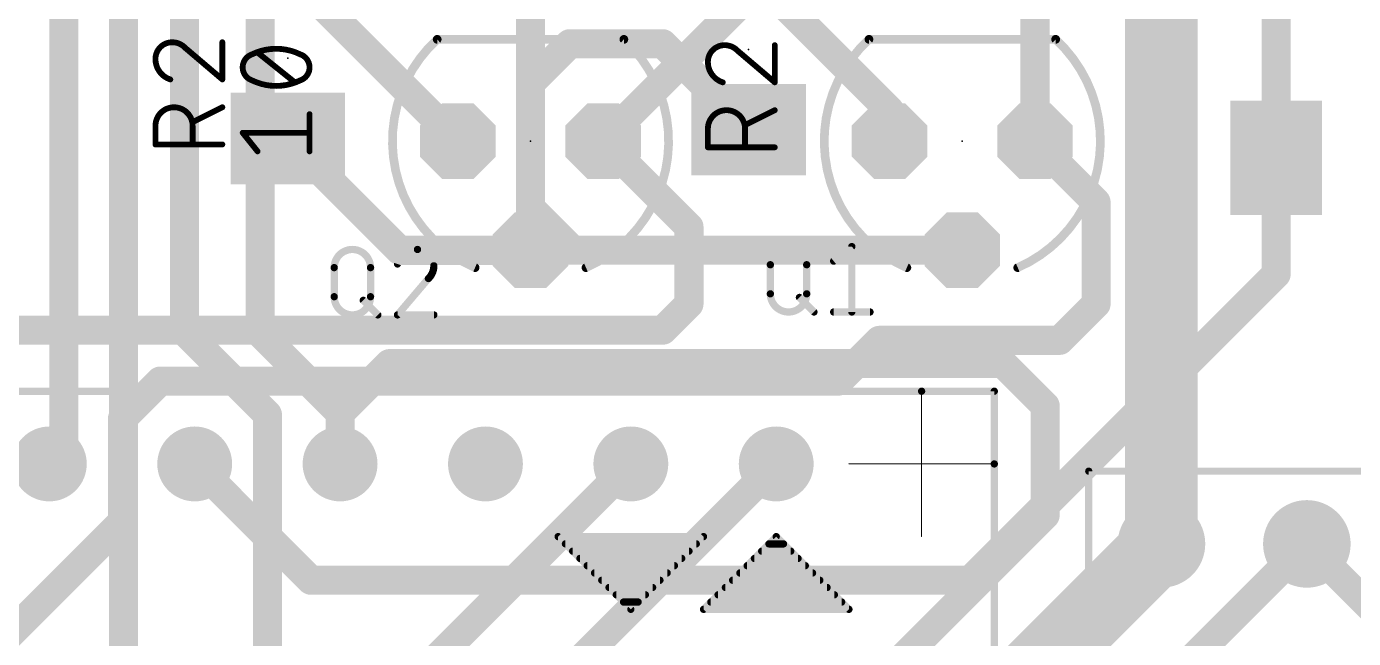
# Model space of a CAD drawing. Extents: x -0.1 to 95.8, y -0.3 to 95.8.
# Drawn here: x 30.08 to 53.27, y 71.37 to 82.06 of the extents above; entities that cross this region are included whole.
import ezdxf

# ---------------------------------------------------------------- set-up
doc = ezdxf.new("R2010")
doc.units = 0
for name, color, linetype in [('1', 12, 'CONTINUOUS'), ('16', 132, 'CONTINUOUS'), ('17', 110, 'CONTINUOUS'), ('21', 253, 'CONTINUOUS'), ('23', 53, 'CONTINUOUS'), ('25', 253, 'CONTINUOUS'), ('27', 253, 'CONTINUOUS')]:
    doc.layers.add(name, color=color, linetype=linetype)

# ---------------------------------------------------------------- blocks, each defined once
blk = doc.blocks.new('ROUNDP')
at = {"const_width": 0.5}
blk.add_lwpolyline([(0, -0.25, 1), (0, 0.25, 1), (0, -0.25)], format="xyb", dxfattribs=at)
blk = doc.blocks.new('OCTAGONP')
at = {"const_width": 0.5}
blk.add_lwpolyline([(-0.25, -0.1036), (-0.25, 0.1036), (-0.1036, 0.25), (0.1036, 0.25), (0.25, 0.1036), (0.25, -0.1036), (0.1036, -0.25), (-0.1036, -0.25), (-0.25, -0.1036), (-0.25, 0.1036)], dxfattribs=at)
blk = doc.blocks.new('RECT')
blk.add_solid([(-0.5, -0.5), (0.5, -0.5), (-0.5, 0.5), (0.5, 0.5)])

msp = doc.modelspace()

# ---------------------------------------------------------------- linework, layer by layer
at = {"layer": '1', "const_width": 0.508}
for points in [[(51.9146, 79.7687), (51.9146, 83.9246)], [(47.7012, 83.3979), (47.7012, 80.0608)], [(45.1612, 80.5972), (42.6974, 83.061)], [(37.6174, 80.0608), (34.7696, 82.9086)], [(38.8874, 81.0768), (39.5732, 81.7626)], [(39.5732, 81.7626), (41.1958, 81.7626)], [(41.1958, 81.7626), (42.6974, 80.261)], [(38.8874, 78.1558), (38.8874, 81.0768)], [(45.1612, 80.0608), (45.1612, 80.5972)], [(36.6014, 78.1528), (34.6456, 80.1086)], [(41.656, 78.5622), (40.1574, 80.0608)], [(48.768, 78.994), (47.7012, 80.0608)], [(51.9146, 79.7687), (51.9146, 77.7367)], [(48.768, 77.216), (48.768, 78.994)], [(41.656, 78.5622), (41.656, 77.216)], [(38.8844, 78.1528), (36.6014, 78.1528)], [(38.8874, 78.1558), (38.8844, 78.1528)], [(51.9146, 77.7367), (46.5679, 72.39)], [(41.1988, 76.7588), (41.656, 77.216)], [(48.133, 76.581), (48.768, 77.216)], [(28.2702, 76.7588), (41.1988, 76.7588)], [(44.2722, 75.8698), (44.9834, 76.581)], [(44.9834, 76.581), (48.133, 76.581)], [(31.7564, 75.2081), (32.4181, 75.8698)], [(32.4181, 75.8698), (44.2722, 75.8698)], [(31.7564, 73.4124), (31.7564, 75.2081)], [(33.02, 74.422), (35.052, 72.39)], [(27.94, 69.596), (31.7564, 73.4124)], [(46.5679, 72.39), (35.052, 72.39)]]:
    msp.add_lwpolyline(points, dxfattribs=at)
at = {"layer": '1', "const_width": 0.254}
for points in [[(39.5732, 81.8896, 1), (39.5732, 81.6356)], [(39.663, 81.6728, 1), (39.4834, 81.8524)], [(41.2856, 81.8524, 1), (41.106, 81.6728)], [(41.1958, 81.6356, 1), (41.1958, 81.8896)], [(39.0144, 81.0768, 1), (38.7604, 81.0768)], [(38.7976, 81.1666, 1), (38.9772, 80.987)], [(45.2882, 80.5972, 1), (45.0342, 80.5972)], [(45.0714, 80.5074, 1), (45.251, 80.687)], [(42.6076, 80.1712, 1), (42.7872, 80.3508)], [(34.7354, 80.1984, 1), (34.5558, 80.0188)], [(37.5276, 79.971, 1), (37.7072, 80.1506)], [(40.2472, 80.1506, 1), (40.0676, 79.971)], [(47.791, 80.1506, 1), (47.6114, 79.971)], [(45.0342, 80.0608, 1), (45.2882, 80.0608)], [(47.5742, 80.0608, 1), (47.8282, 80.0608)], [(52.0416, 79.7687, 1), (51.7876, 79.7687)], [(51.7876, 79.7687, 1), (52.0416, 79.7687)], [(48.895, 78.994, 1), (48.641, 78.994)], [(48.6782, 78.9042, 1), (48.8578, 79.0838)], [(41.783, 78.5622, 1), (41.529, 78.5622)], [(41.5662, 78.4724, 1), (41.7458, 78.652)], [(36.6014, 78.2798, 1), (36.6014, 78.0258)], [(36.5116, 78.063, 1), (36.6912, 78.2426)], [(38.7946, 78.2426, 1), (38.9742, 78.063)], [(38.9772, 78.066, 1), (38.7976, 78.2456)], [(38.8844, 78.0258, 1), (38.8844, 78.2798)], [(38.7604, 78.1558, 1), (39.0144, 78.1558)], [(52.0044, 77.6469, 1), (51.8248, 77.8265)], [(51.7876, 77.7367, 1), (52.0416, 77.7367)], [(41.7458, 77.1262, 1), (41.5662, 77.3058)], [(48.8578, 77.1262, 1), (48.6782, 77.3058)], [(41.529, 77.216, 1), (41.783, 77.216)], [(48.641, 77.216, 1), (48.895, 77.216)], [(41.109, 76.8486, 1), (41.2886, 76.669)], [(41.1988, 76.6318, 1), (41.1988, 76.8858)], [(44.9834, 76.708, 1), (44.9834, 76.454)], [(45.0732, 76.4912, 1), (44.8936, 76.6708)], [(48.0432, 76.6708, 1), (48.2228, 76.4912)], [(48.133, 76.454, 1), (48.133, 76.708)], [(32.4181, 75.9968, 1), (32.4181, 75.7428)], [(32.5079, 75.78, 1), (32.3283, 75.9596)], [(44.1824, 75.9596, 1), (44.362, 75.78)], [(44.2722, 75.7428, 1), (44.2722, 75.9968)], [(31.8834, 75.2081, 1), (31.6294, 75.2081)], [(31.6666, 75.2979, 1), (31.8462, 75.1183)], [(33.1098, 74.5118, 1), (32.9302, 74.3322)], [(31.6294, 73.4124, 1), (31.8834, 73.4124)], [(31.8462, 73.3226, 1), (31.6666, 73.5022)], [(35.052, 72.517, 1), (35.052, 72.263)], [(34.9622, 72.3002, 1), (35.1418, 72.4798)], [(46.4781, 72.4798, 1), (46.6577, 72.3002)], [(46.5679, 72.263, 1), (46.5679, 72.517)]]:
    msp.add_lwpolyline(points, format="xyb", dxfattribs=at)
at = {"layer": '16'}
for points, const_width in [([(34.163, 76.708), (34.163, 88.9)], 0.508), ([(32.8422, 87.6808), (32.8422, 76.7334)], 0.508), ([(38.8874, 86.7156), (38.8874, 78.9178)], 0.508), ([(49.911, 73.025), (49.911, 86.36)], 1.27), ([(31.7754, 60.4774), (31.7754, 86.0905)], 0.508), ([(30.734, 85.471), (30.734, 74.676)], 0.508), ([(40.1574, 80.0608), (43.4086, 83.312)], 0.508), ([(38.8874, 78.8924), (38.8874, 78.9178)], 0.508), ([(38.8874, 78.8924), (38.8874, 78.1558)], 0.508), ([(39.624, 78.1558), (38.8874, 78.8924)], 0.508), ([(39.624, 78.1558), (38.8874, 78.1558)], 0.508), ([(46.4312, 78.1558), (39.624, 78.1558)], 0.508), ([(32.8422, 76.7334), (34.29, 75.2856)], 0.508), ([(35.56, 75.311), (34.163, 76.708)], 0.508), ([(35.56, 75.311), (36.4236, 76.1746)], 0.508), ([(36.4236, 76.1746), (47.1424, 76.1746)], 0.508), ([(47.1424, 76.1746), (47.879, 75.438)], 0.508), ([(47.879, 73.5277), (47.879, 75.438)], 0.508), ([(34.29, 75.2856), (34.29, 60.452)], 0.508), ([(35.56, 74.422), (35.56, 75.311)], 0.508), ([(30.48, 74.422), (30.734, 74.676)], 0.508), ([(36.83, 70.612), (40.64, 74.422)], 0.508), ([(39.3192, 70.5612), (43.18, 74.422)], 0.508), ([(40.64, 66.2887), (47.879, 73.5277)], 0.508), ([(43.18, 66.294), (49.911, 73.025)], 1.27), ([(47.879, 68.453), (52.451, 73.025)], 0.508), ([(52.451, 73.025), (54.356, 71.12)], 0.508)]:
    msp.add_lwpolyline(points, dxfattribs=dict(at, const_width=const_width))
for points, const_width in [([(40.0676, 80.1506, 1), (40.2472, 79.971)], 0.254), ([(39.0144, 78.9178, 1), (38.7604, 78.9178)], 0.254), ([(39.0144, 78.8924, 1), (38.7604, 78.8924)], 0.254), ([(38.9772, 78.9822, 1), (38.7976, 78.8026)], 0.254), ([(38.7604, 78.9178, 1), (39.0144, 78.9178)], 0.254), ([(38.7604, 78.8924, 1), (39.0144, 78.8924)], 0.254), ([(38.8874, 78.2828, 1), (38.8874, 78.0288)], 0.254), ([(39.624, 78.2828, 1), (39.624, 78.0288)], 0.254), ([(39.5342, 78.066, 1), (39.7138, 78.2456)], 0.254), ([(39.624, 78.0288, 1), (39.624, 78.2828)], 0.254), ([(46.4312, 78.0288, 1), (46.4312, 78.2828)], 0.254), ([(38.7604, 78.1558, 1), (39.0144, 78.1558)], 0.254), ([(32.932, 76.8232, 1), (32.7524, 76.6436)], 0.254), ([(32.7152, 76.7334, 1), (32.9692, 76.7334)], 0.254), ([(34.2528, 76.7978, 1), (34.0732, 76.6182)], 0.254), ([(34.036, 76.708, 1), (34.29, 76.708)], 0.254), ([(36.4236, 76.3016, 1), (36.4236, 76.0476)], 0.254), ([(36.5134, 76.0848, 1), (36.3338, 76.2644)], 0.254), ([(47.2322, 76.2644, 1), (47.0526, 76.0848)], 0.254), ([(47.1424, 76.0476, 1), (47.1424, 76.3016)], 0.254), ([(48.006, 75.438, 1), (47.752, 75.438)], 0.254), ([(47.7892, 75.3482, 1), (47.9688, 75.5278)], 0.254), ([(34.417, 75.2856, 1), (34.163, 75.2856)], 0.254), ([(34.2002, 75.1958, 1), (34.3798, 75.3754)], 0.254), ([(35.687, 75.311, 1), (35.433, 75.311)], 0.254), ([(35.4702, 75.4008, 1), (35.6498, 75.2212)], 0.254), ([(35.4702, 75.2212, 1), (35.6498, 75.4008)], 0.254), ([(30.8238, 74.5862, 1), (30.6442, 74.7658)], 0.254), ([(30.607, 74.676, 1), (30.861, 74.676)], 0.254), ([(40.7298, 74.3322, 1), (40.5502, 74.5118)], 0.254), ([(43.2698, 74.3322, 1), (43.0902, 74.5118)], 0.254), ([(30.3902, 74.5118, 1), (30.5698, 74.3322)], 0.254), ([(35.433, 74.422, 1), (35.687, 74.422)], 0.254), ([(47.9688, 73.4379, 1), (47.7892, 73.6175)], 0.254), ([(47.752, 73.5277, 1), (48.006, 73.5277)], 0.254), ([(50.1355, 72.8005, 1), (49.6865, 73.2495)], 0.635), ([(49.5935, 73.025, 1), (50.2285, 73.025)], 0.635), ([(52.5408, 73.1148, 1), (52.3612, 72.9352)], 0.254), ([(52.5408, 72.9352, 1), (52.3612, 73.1148)], 0.254)]:
    msp.add_lwpolyline(points, format="xyb", dxfattribs=dict(at, const_width=const_width))
at = {"layer": '21'}
for points, const_width in [([(37.2564, 81.8388, 0.5417), (37.9185, 77.851)], 0.1524), ([(37.2564, 81.8769, 1), (37.2564, 81.8007)], 0.0762), ([(37.2822, 81.8107, 1), (37.2306, 81.8669)], 0.0762), ([(39.8563, 77.851, 0.5417), (40.5184, 81.8388)], 0.1524), ([(40.5442, 81.8669, 1), (40.4926, 81.8107)], 0.0762), ([(40.5184, 81.8007, 1), (40.5184, 81.8769)], 0.0762), ([(44.8002, 81.8388, 0.5417), (45.4623, 77.851)], 0.1524), ([(44.8002, 81.8769, 1), (44.8002, 81.8007)], 0.0762), ([(44.826, 81.8107, 1), (44.7744, 81.8669)], 0.0762), ([(47.4001, 77.851, 0.5417), (48.0622, 81.8388)], 0.1524), ([(48.088, 81.8669, 1), (48.0364, 81.8107)], 0.0762), ([(48.0622, 81.8007, 1), (48.0622, 81.8769)], 0.0762), ([(37.9032, 77.8161, 1), (37.9338, 77.8859)], 0.0762), ([(39.841, 77.8859, 1), (39.8716, 77.8161)], 0.0762), ([(45.447, 77.8161, 1), (45.4776, 77.8859)], 0.0762), ([(47.3848, 77.8859, 1), (47.4154, 77.8161)], 0.0762), ([(45.72, 75.7238, 1), (45.72, 75.6603)], 0.0635), ([(45.72, 75.6603, 1), (45.72, 75.7238)], 0.0635), ([(45.724, 75.692, 1), (45.716, 75.692)], 0.0079), ([(47.0218, 75.692, 1), (46.9582, 75.692)], 0.0635), ([(46.99, 75.6603, 1), (46.99, 75.7238)], 0.0635), ([(44.45, 74.426, 1), (44.45, 74.418)], 0.0079), ([(47.0218, 74.422, 1), (46.9582, 74.422)], 0.0635), ([(46.9582, 74.422, 1), (47.0218, 74.422)], 0.0635), ([(46.99, 74.418, 1), (46.99, 74.426)], 0.0079), ([(48.641, 74.3268, 1), (48.641, 74.2632)], 0.0635), ([(48.6728, 74.295, 1), (48.6093, 74.295)], 0.0635), ([(39.37, 73.1838, 1), (39.37, 73.1202)], 0.0635), ([(39.3925, 73.1745, 1), (39.3475, 73.1295)], 0.0635), ([(39.497, 73.0568, 1), (39.497, 72.9933)], 0.0635), ([(41.783, 72.9933, 1), (41.783, 73.0568)], 0.0635), ([(41.9325, 73.1295, 1), (41.8875, 73.1745)], 0.0635), ([(41.91, 73.1202, 1), (41.91, 73.1838)], 0.0635), ([(43.053, 73.0568, 1), (43.053, 72.9933)], 0.0635), ([(43.2025, 73.1745, 1), (43.1575, 73.1295)], 0.0635), ([(43.2025, 73.1295, 1), (43.1575, 73.1745)], 0.0635), ([(43.307, 72.9933, 1), (43.307, 73.0568)], 0.0635), ([(45.716, 73.152, 1), (45.724, 73.152)], 0.0079), ([(39.624, 72.9298, 1), (39.624, 72.8663)], 0.0635), ([(39.751, 72.8028, 1), (39.751, 72.7392)], 0.0635), ([(41.529, 72.7392, 1), (41.529, 72.8028)], 0.0635), ([(41.656, 72.8663, 1), (41.656, 72.9298)], 0.0635), ([(42.799, 72.8028, 1), (42.799, 72.7392)], 0.0635), ([(42.926, 72.9298, 1), (42.926, 72.8663)], 0.0635), ([(43.434, 72.8663, 1), (43.434, 72.9298)], 0.0635), ([(43.561, 72.7392, 1), (43.561, 72.8028)], 0.0635), ([(39.878, 72.6758, 1), (39.878, 72.6123)], 0.0635), ([(40.005, 72.5488, 1), (40.005, 72.4853)], 0.0635), ([(41.275, 72.4853, 1), (41.275, 72.5488)], 0.0635), ([(41.402, 72.6123, 1), (41.402, 72.6758)], 0.0635), ([(42.545, 72.5488, 1), (42.545, 72.4853)], 0.0635), ([(42.672, 72.6758, 1), (42.672, 72.6123)], 0.0635), ([(43.688, 72.6123, 1), (43.688, 72.6758)], 0.0635), ([(43.815, 72.4853, 1), (43.815, 72.5488)], 0.0635), ([(40.132, 72.4218, 1), (40.132, 72.3582)], 0.0635), ([(41.148, 72.3582, 1), (41.148, 72.4218)], 0.0635), ([(42.418, 72.4218, 1), (42.418, 72.3582)], 0.0635), ([(43.942, 72.3582, 1), (43.942, 72.4218)], 0.0635), ([(40.259, 72.2948, 1), (40.259, 72.2313)], 0.0635), ([(40.386, 72.1678, 1), (40.386, 72.1043)], 0.0635), ([(40.894, 72.1043, 1), (40.894, 72.1678)], 0.0635), ([(41.021, 72.2313, 1), (41.021, 72.2948)], 0.0635), ([(42.164, 72.1678, 1), (42.164, 72.1043)], 0.0635), ([(42.291, 72.2948, 1), (42.291, 72.2313)], 0.0635), ([(44.069, 72.2313, 1), (44.069, 72.2948)], 0.0635), ([(44.196, 72.1043, 1), (44.196, 72.1678)], 0.0635), ([(40.513, 72.0408, 1), (40.513, 71.9772)], 0.0635), ([(40.6175, 71.9045, 1), (40.6625, 71.8595)], 0.0635), ([(40.6175, 71.8595, 1), (40.6625, 71.9045)], 0.0635), ([(40.767, 71.9772, 1), (40.767, 72.0408)], 0.0635), ([(41.8875, 71.9045, 1), (41.9325, 71.8595)], 0.0635), ([(41.91, 71.9138, 1), (41.91, 71.8503)], 0.0635), ([(41.91, 71.9138, 1), (41.91, 71.8503)], 0.0635), ([(42.037, 72.0408, 1), (42.037, 71.9772)], 0.0635), ([(44.323, 71.9772, 1), (44.323, 72.0408)], 0.0635), ([(44.4275, 71.8595, 1), (44.4725, 71.9045)], 0.0635), ([(44.45, 71.8503, 1), (44.45, 71.9138)], 0.0635), ([(44.45, 71.8503, 1), (44.45, 71.9138)], 0.0635)]:
    msp.add_lwpolyline(points, format="xyb", dxfattribs=dict(at, const_width=const_width))
for points, const_width in [([(40.5184, 81.8388), (37.2564, 81.8388)], 0.1524), ([(48.0622, 81.8388), (44.8002, 81.8388)], 0.1524), ([(3.81, 75.692), (45.72, 75.692)], 0.127), ([(45.72, 75.692), (46.99, 75.692)], 0.127), ([(45.72, 73.152), (45.72, 75.692)], 0.0159), ([(46.99, 75.692), (46.99, 74.422)], 0.127), ([(44.45, 74.422), (46.99, 74.422)], 0.0159), ([(46.99, 74.422), (46.99, 70.612)], 0.127), ([(48.641, 59.055), (48.641, 74.295)], 0.127), ([(48.641, 74.295), (68.961, 74.295)], 0.127), ([(41.91, 73.152), (39.37, 73.152)], 0.127), ([(39.37, 73.152), (40.64, 71.882)], 0.127), ([(39.497, 73.025), (41.783, 73.025)], 0.127), ([(40.64, 71.882), (41.91, 73.152)], 0.127), ([(43.18, 73.152), (41.91, 71.882)], 0.127), ([(43.053, 73.025), (43.307, 73.025)], 0.127), ([(44.45, 71.882), (43.18, 73.152)], 0.127), ([(39.624, 72.898), (41.656, 72.898)], 0.127), ([(39.751, 72.771), (41.529, 72.771)], 0.127), ([(42.799, 72.771), (43.561, 72.771)], 0.127), ([(42.926, 72.898), (43.434, 72.898)], 0.127), ([(39.878, 72.644), (41.402, 72.644)], 0.127), ([(40.005, 72.517), (41.275, 72.517)], 0.127), ([(42.545, 72.517), (43.815, 72.517)], 0.127), ([(42.672, 72.644), (43.688, 72.644)], 0.127), ([(40.132, 72.39), (41.148, 72.39)], 0.127), ([(42.418, 72.39), (43.942, 72.39)], 0.127), ([(40.259, 72.263), (41.021, 72.263)], 0.127), ([(40.386, 72.136), (40.894, 72.136)], 0.127), ([(42.164, 72.136), (44.196, 72.136)], 0.127), ([(42.291, 72.263), (44.069, 72.263)], 0.127), ([(40.513, 72.009), (40.767, 72.009)], 0.127), ([(41.91, 71.882), (44.45, 71.882)], 0.127), ([(41.91, 71.882), (44.45, 71.882)], 0.127), ([(42.037, 72.009), (44.323, 72.009)], 0.127)]:
    msp.add_lwpolyline(points, dxfattribs=dict(at, const_width=const_width))
at = {"layer": '23'}
for p in [(42.6974, 81.661), (34.6456, 81.5086), (38.8874, 80.0608), (46.4312, 80.0608)]:
    msp.add_point(p, dxfattribs=at)
at = {"layer": '25'}
for points, const_width in [([(32.6263, 81.788, 0.4142), (32.3342, 81.4959)], 0.1016), ([(32.8535, 81.6906, 0.2053), (32.6263, 81.788)], 0.1016), ([(32.6263, 81.8134, 1), (32.6263, 81.7626)], 0.0508), ([(32.6263, 81.7626, 1), (32.6263, 81.8134)], 0.0508), ([(33.528, 81.788, 1), (33.4772, 81.788)], 0.0508), ([(32.8699, 81.71, 1), (32.837, 81.6713)], 0.0508), ([(32.8351, 81.6731, 1), (32.8719, 81.7082)], 0.0508), ([(42.2783, 81.7372, 0.4142), (41.9862, 81.4451)], 0.1016), ([(42.5055, 81.6398, 0.2053), (42.2783, 81.7372)], 0.1016), ([(42.2783, 81.7626, 1), (42.2783, 81.7118)], 0.0508), ([(42.2783, 81.7118, 1), (42.2783, 81.7626)], 0.0508), ([(42.5219, 81.6592, 1), (42.489, 81.6205)], 0.0508), ([(42.4871, 81.6223, 1), (42.5239, 81.6574)], 0.0508), ([(43.18, 81.7372, 1), (43.1292, 81.7372)], 0.0508), ([(32.3342, 81.4959, 0.3252), (32.5938, 81.1389)], 0.1016), ([(32.3596, 81.4959, 1), (32.3088, 81.4959)], 0.0508), ([(32.3088, 81.4959, 1), (32.3596, 81.4959)], 0.0508), ([(41.9862, 81.4451, 0.3252), (42.2458, 81.0881)], 0.1016), ([(42.0116, 81.4451, 1), (41.9608, 81.4451)], 0.0508), ([(41.9608, 81.4451, 1), (42.0116, 81.4451)], 0.0508), ([(32.586, 81.1147, 1), (32.6017, 81.1631)], 0.0508), ([(33.4772, 81.1389, 1), (33.528, 81.1389)], 0.0508), ([(33.4861, 81.1195, 1), (33.5191, 81.1582)], 0.0508), ([(42.238, 81.0639, 1), (42.2537, 81.1123)], 0.0508), ([(43.1292, 81.0881, 1), (43.18, 81.0881)], 0.0508), ([(43.1381, 81.0687, 1), (43.1711, 81.1074)], 0.0508), ([(32.9833, 80.3278, 1), (32.3342, 80.3278)], 0.1016), ([(33.514, 80.6297, 1), (33.4912, 80.6751)], 0.0508), ([(42.6353, 80.277, 1), (41.9862, 80.277)], 0.1016), ([(43.166, 80.5789, 1), (43.1432, 80.6243)], 0.0508), ([(32.3596, 80.3278, 1), (32.3088, 80.3278)], 0.0508), ([(32.3088, 80.3278, 1), (32.3596, 80.3278)], 0.0508), ([(33.0087, 80.3278, 1), (32.9579, 80.3278)], 0.0508), ([(32.9579, 80.3278, 1), (33.0087, 80.3278)], 0.0508), ([(32.972, 80.4154, 1), (32.9947, 80.37)], 0.0508), ([(42.0116, 80.277, 1), (41.9608, 80.277)], 0.0508), ([(41.9608, 80.277, 1), (42.0116, 80.277)], 0.0508), ([(42.6607, 80.277, 1), (42.6099, 80.277)], 0.0508), ([(42.6099, 80.277, 1), (42.6607, 80.277)], 0.0508), ([(42.624, 80.3646, 1), (42.6467, 80.3192)], 0.0508), ([(32.3342, 80.0287, 1), (32.3342, 79.9779)], 0.0508), ([(32.3088, 80.0033, 1), (32.3596, 80.0033)], 0.0508), ([(32.9579, 80.0033, 1), (33.0087, 80.0033)], 0.0508), ([(33.5026, 79.9779, 1), (33.5026, 80.0287)], 0.0508), ([(41.9862, 79.9779, 1), (41.9862, 79.9271)], 0.0508), ([(43.1546, 79.9271, 1), (43.1546, 79.9779)], 0.0508), ([(41.9608, 79.9525, 1), (42.0116, 79.9525)], 0.0508), ([(42.6099, 79.9525, 1), (42.6607, 79.9525)], 0.0508), ([(36.0922, 77.851, 1), (35.4572, 77.851)], 0.127), ([(36.9126, 78.1685, 0.3252), (36.5633, 77.9145)], 0.127), ([(36.9126, 78.2003, 1), (36.9126, 78.1368)], 0.0635), ([(37.1983, 77.8828, 0.4142), (36.9126, 78.1685)], 0.127), ([(36.9125, 78.1368, 1), (36.9126, 78.2003)], 0.0635), ([(43.7122, 77.9018, 1), (43.0772, 77.9018)], 0.127), ([(44.5326, 78.2193, 1), (44.4691, 78.2193)], 0.0635), ([(44.5206, 78.1945, 1), (44.481, 78.2441)], 0.0635), ([(35.489, 77.851, 1), (35.4255, 77.851)], 0.0635), ([(36.124, 77.851, 1), (36.0605, 77.851)], 0.0635), ([(36.5331, 77.9243, 1), (36.5935, 77.9047)], 0.0635), ([(37.1031, 77.6605, 0.2053), (37.1983, 77.8828)], 0.127), ([(37.23, 77.8828, 1), (37.1666, 77.8827)], 0.0635), ([(37.1666, 77.8828, 1), (37.2301, 77.8828)], 0.0635), ([(43.109, 77.9018, 1), (43.0455, 77.9018)], 0.0635), ([(43.0455, 77.9018, 1), (43.109, 77.9018)], 0.0635), ([(43.744, 77.9018, 1), (43.6805, 77.9018)], 0.0635), ([(43.6805, 77.9018, 1), (43.744, 77.9018)], 0.0635), ([(44.1635, 77.9901, 1), (44.2031, 77.9405)], 0.0635), ([(35.4255, 77.851, 1), (35.489, 77.851)], 0.0635), ([(36.0605, 77.851, 1), (36.124, 77.851)], 0.0635), ([(37.0812, 77.6835, 1), (37.1249, 77.6375)], 0.0635), ([(37.1272, 77.6399, 1), (37.0789, 77.6811)], 0.0635), ([(43.0772, 77.3938, 1), (43.7122, 77.3938)], 0.127), ([(43.109, 77.3938, 1), (43.0455, 77.3938)], 0.0635), ([(43.744, 77.3938, 1), (43.6805, 77.3938)], 0.0635), ([(35.4572, 77.343, 1), (36.0922, 77.343)], 0.127), ([(35.489, 77.343, 1), (35.4255, 77.343)], 0.0635), ([(35.4255, 77.343, 1), (35.489, 77.343)], 0.0635), ([(35.9877, 77.302, 1), (35.9428, 77.257)], 0.0635), ([(36.124, 77.343, 1), (36.0605, 77.343)], 0.0635), ([(36.0605, 77.343, 1), (36.124, 77.343)], 0.0635), ([(43.0455, 77.3938, 1), (43.109, 77.3938)], 0.0635), ([(43.6077, 77.3528, 1), (43.5628, 77.3078)], 0.0635), ([(43.6805, 77.3938, 1), (43.744, 77.3938)], 0.0635), ([(36.1968, 77.003, 1), (36.2417, 77.048)], 0.0635), ([(36.5633, 77.0573, 1), (36.5633, 76.9938)], 0.0635), ([(36.5391, 77.0461, 1), (36.5875, 77.0049)], 0.0635), ([(37.1983, 76.9938, 1), (37.1983, 77.0573)], 0.0635), ([(43.8168, 77.0538, 1), (43.8617, 77.0988)], 0.0635), ([(44.1833, 77.1081, 1), (44.1833, 77.0446)], 0.0635), ([(44.4691, 77.0763, 1), (44.5326, 77.0763)], 0.0635), ([(44.8183, 77.0446, 1), (44.8183, 77.1081)], 0.0635)]:
    msp.add_lwpolyline(points, format="xyb", dxfattribs=dict(at, const_width=const_width))
for points, const_width in [([(33.5026, 81.1389), (33.5026, 81.788)], 0.1016), ([(32.8535, 81.6906), (33.5026, 81.1389)], 0.1016), ([(42.5055, 81.6398), (43.1546, 81.0881)], 0.1016), ([(43.1546, 81.0881), (43.1546, 81.7372)], 0.1016), ([(33.5026, 80.6524), (32.9833, 80.3927)], 0.1016), ([(43.1546, 80.6016), (42.6353, 80.3419)], 0.1016), ([(32.3342, 80.0033), (32.3342, 80.3278)], 0.1016), ([(32.9833, 80.3278), (32.9833, 80.0033)], 0.1016), ([(41.9862, 79.9525), (41.9862, 80.277)], 0.1016), ([(42.6353, 80.277), (42.6353, 79.9525)], 0.1016), ([(33.5026, 80.0033), (32.3342, 80.0033)], 0.1016), ([(43.1546, 79.9525), (41.9862, 79.9525)], 0.1016), ([(44.1833, 77.9653), (44.5008, 78.2193)], 0.127), ([(44.5008, 78.2193), (44.5008, 77.0763)], 0.127), ([(35.4572, 77.343), (35.4572, 77.851)], 0.127), ([(36.0922, 77.851), (36.0922, 77.343)], 0.127), ([(43.0772, 77.3938), (43.0772, 77.9018)], 0.127), ([(43.7122, 77.9018), (43.7122, 77.3938)], 0.127), ([(37.1031, 77.6605), (36.5633, 77.0255)], 0.127), ([(35.9652, 77.2795), (36.2192, 77.0255)], 0.127), ([(43.5852, 77.3303), (43.8392, 77.0763)], 0.127), ([(36.5633, 77.0255), (37.1983, 77.0255)], 0.127), ([(44.1833, 77.0763), (44.8183, 77.0763)], 0.127)]:
    msp.add_lwpolyline(points, dxfattribs=dict(at, const_width=const_width))
at = {"layer": '27'}
for points, const_width in [([(34.0205, 81.5769, 0.3205), (33.8582, 81.3497)], 0.1016), ([(34.4424, 81.6743, 0.1139), (34.0205, 81.5769)], 0.1016), ([(34.0093, 81.5997, 1), (34.0316, 81.5541)], 0.0508), ([(34.0287, 81.5529, 1), (34.0122, 81.6009)], 0.0508), ([(34.1337, 81.6292, 1), (34.102, 81.5895)], 0.0508), ([(34.8643, 81.5769, 0.1139), (34.4424, 81.6743)], 0.1016), ([(34.4424, 81.6997, 1), (34.4424, 81.6489)], 0.0508), ([(34.4424, 81.6489, 1), (34.4424, 81.6997)], 0.0508), ([(35.0266, 81.3497, 0.3205), (34.8643, 81.5769)], 0.1016), ([(34.8726, 81.6009, 1), (34.8561, 81.5529)], 0.0508), ([(34.8532, 81.5541, 1), (34.8755, 81.5997)], 0.0508), ([(33.8582, 81.3497, 0.3205), (34.0205, 81.1225)], 0.1016), ([(33.8836, 81.3497, 1), (33.8328, 81.3497)], 0.0508), ([(33.8328, 81.3497, 1), (33.8836, 81.3497)], 0.0508), ([(34.8643, 81.1225, 0.3205), (35.0266, 81.3497)], 0.1016), ([(35.052, 81.3497, 1), (35.0012, 81.3497)], 0.0508), ([(35.0012, 81.3497, 1), (35.052, 81.3497)], 0.0508), ([(34.0316, 81.1454, 1), (34.0093, 81.0997)], 0.0508), ([(34.0205, 81.1225, 0.1139), (34.4424, 81.0252)], 0.1016), ([(34.0122, 81.0985, 1), (34.0287, 81.1465)], 0.0508), ([(34.4424, 81.0252, 0.1139), (34.8643, 81.1225)], 0.1016), ([(34.8561, 81.1465, 1), (34.8726, 81.0985)], 0.0508), ([(34.8755, 81.0997, 1), (34.8532, 81.1454)], 0.0508), ([(34.4424, 81.0506, 1), (34.4424, 80.9998)], 0.0508), ([(34.4424, 80.9998, 1), (34.4424, 81.0506)], 0.0508), ([(34.7511, 81.0702, 1), (34.7828, 81.1099)], 0.0508), ([(35.052, 80.5313, 1), (35.0012, 80.5313)], 0.0508), ([(33.878, 80.2226, 1), (33.8384, 80.1908)], 0.0508), ([(33.8582, 80.2321, 1), (33.8582, 80.1813)], 0.0508), ([(35.0266, 80.1813, 1), (35.0266, 80.2321)], 0.0508), ([(34.098, 79.8663, 1), (34.1377, 79.898)], 0.0508), ([(35.0012, 79.8822, 1), (35.052, 79.8822)], 0.0508)]:
    msp.add_lwpolyline(points, format="xyb", dxfattribs=dict(at, const_width=const_width))
at = {"layer": '27', "const_width": 0.1016}
for points in [[(34.767, 81.0901), (34.1178, 81.6094)], [(35.0266, 79.8822), (35.0266, 80.5313)], [(34.1178, 79.8822), (33.8582, 80.2067)], [(33.8582, 80.2067), (35.0266, 80.2067)]]:
    msp.add_lwpolyline(points, dxfattribs=at)

# ---------------------------------------------------------------- block references
at = {"layer": '1', "xscale": 1.6, "yscale": 2}
for p, rotation in [((42.6974, 80.261), 270), ((34.6456, 80.1086), 270), ((51.9146, 79.7687), 180)]:
    msp.add_blockref('RECT', p, dxfattribs=dict(at, rotation=rotation))
at = {"layer": '17'}
for name, p, xscale, yscale, rotation in [('OCTAGONP', (37.6174, 80.0608), 1.3208, 1.3208, 180), ('OCTAGONP', (37.6174, 80.0608), 1.3208, 1.3208, 180), ('OCTAGONP', (40.1574, 80.0608), 1.3208, 1.3208, 180), ('OCTAGONP', (40.1574, 80.0608), 1.3208, 1.3208, 180), ('OCTAGONP', (45.1612, 80.0608), 1.3208, 1.3208, 180), ('OCTAGONP', (45.1612, 80.0608), 1.3208, 1.3208, 180), ('OCTAGONP', (47.7012, 80.0608), 1.3208, 1.3208, 180), ('OCTAGONP', (47.7012, 80.0608), 1.3208, 1.3208, 180), ('OCTAGONP', (38.8874, 78.1558), 1.3208, 1.3208, 180), ('OCTAGONP', (38.8874, 78.1558), 1.3208, 1.3208, 180), ('OCTAGONP', (46.4312, 78.1558), 1.3208, 1.3208, 180), ('OCTAGONP', (46.4312, 78.1558), 1.3208, 1.3208, 180), ('ROUNDP', (49.911, 73.025), 1.53, 1.53, 270), ('ROUNDP', (49.911, 73.025), 1.53, 1.53, 270), ('ROUNDP', (52.451, 73.025), 1.53, 1.53, 270), ('ROUNDP', (52.451, 73.025), 1.53, 1.53, 270)]:
    msp.add_blockref(name, p, dxfattribs=dict(at, xscale=xscale, yscale=yscale, rotation=rotation))
at = {"layer": '17', "xscale": 1.308, "yscale": 1.308}
for p in [(30.48, 74.422), (30.48, 74.422), (33.02, 74.422), (33.02, 74.422), (35.56, 74.422), (35.56, 74.422), (38.1, 74.422), (38.1, 74.422), (40.64, 74.422), (40.64, 74.422), (43.18, 74.422), (43.18, 74.422)]:
    msp.add_blockref('ROUNDP', p, dxfattribs=at)

doc.saveas('drawing.dxf')
